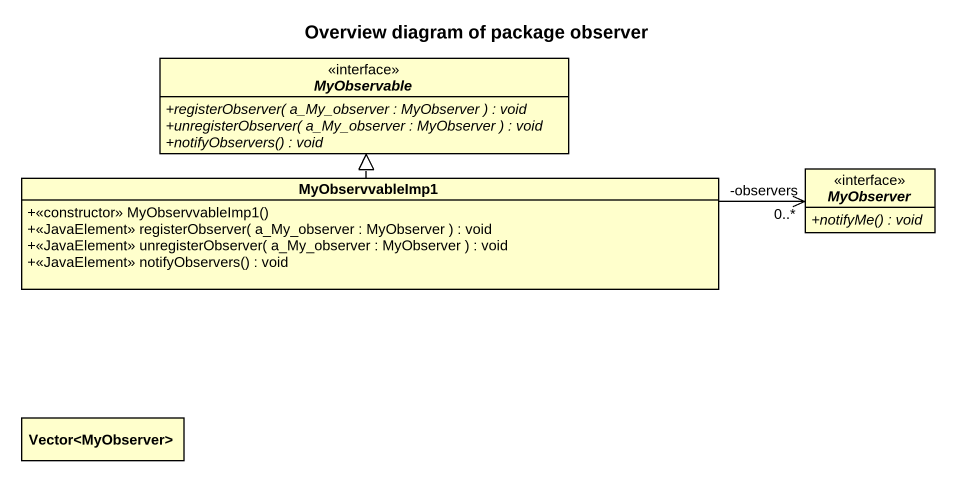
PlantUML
@startuml
title Overview diagram of package observer
hide circle
hide empty members
skinparam classAttributeIconSize 0
interface MyObservable {
  {abstract} +registerObserver( a_My_observer : MyObserver ) : void
  {abstract} +unregisterObserver( a_My_observer : MyObserver ) : void
  {abstract} +notifyObservers() : void
}
class MyObservvableImp1 {
  +<<constructor>> MyObservvableImp1()
  +<<JavaElement>> registerObserver( a_My_observer : MyObserver ) : void
  +<<JavaElement>> unregisterObserver( a_My_observer : MyObserver ) : void
  +<<JavaElement>> notifyObservers() : void
}
interface MyObserver {
  {abstract} +notifyMe() : void
}
class "Vector<MyObserver>" as Vector_MyObserver
MyObservvableImp1 .up.|> MyObservable
MyObserver "-observers\n0..*" <-left- MyObservvableImp1
@enduml
